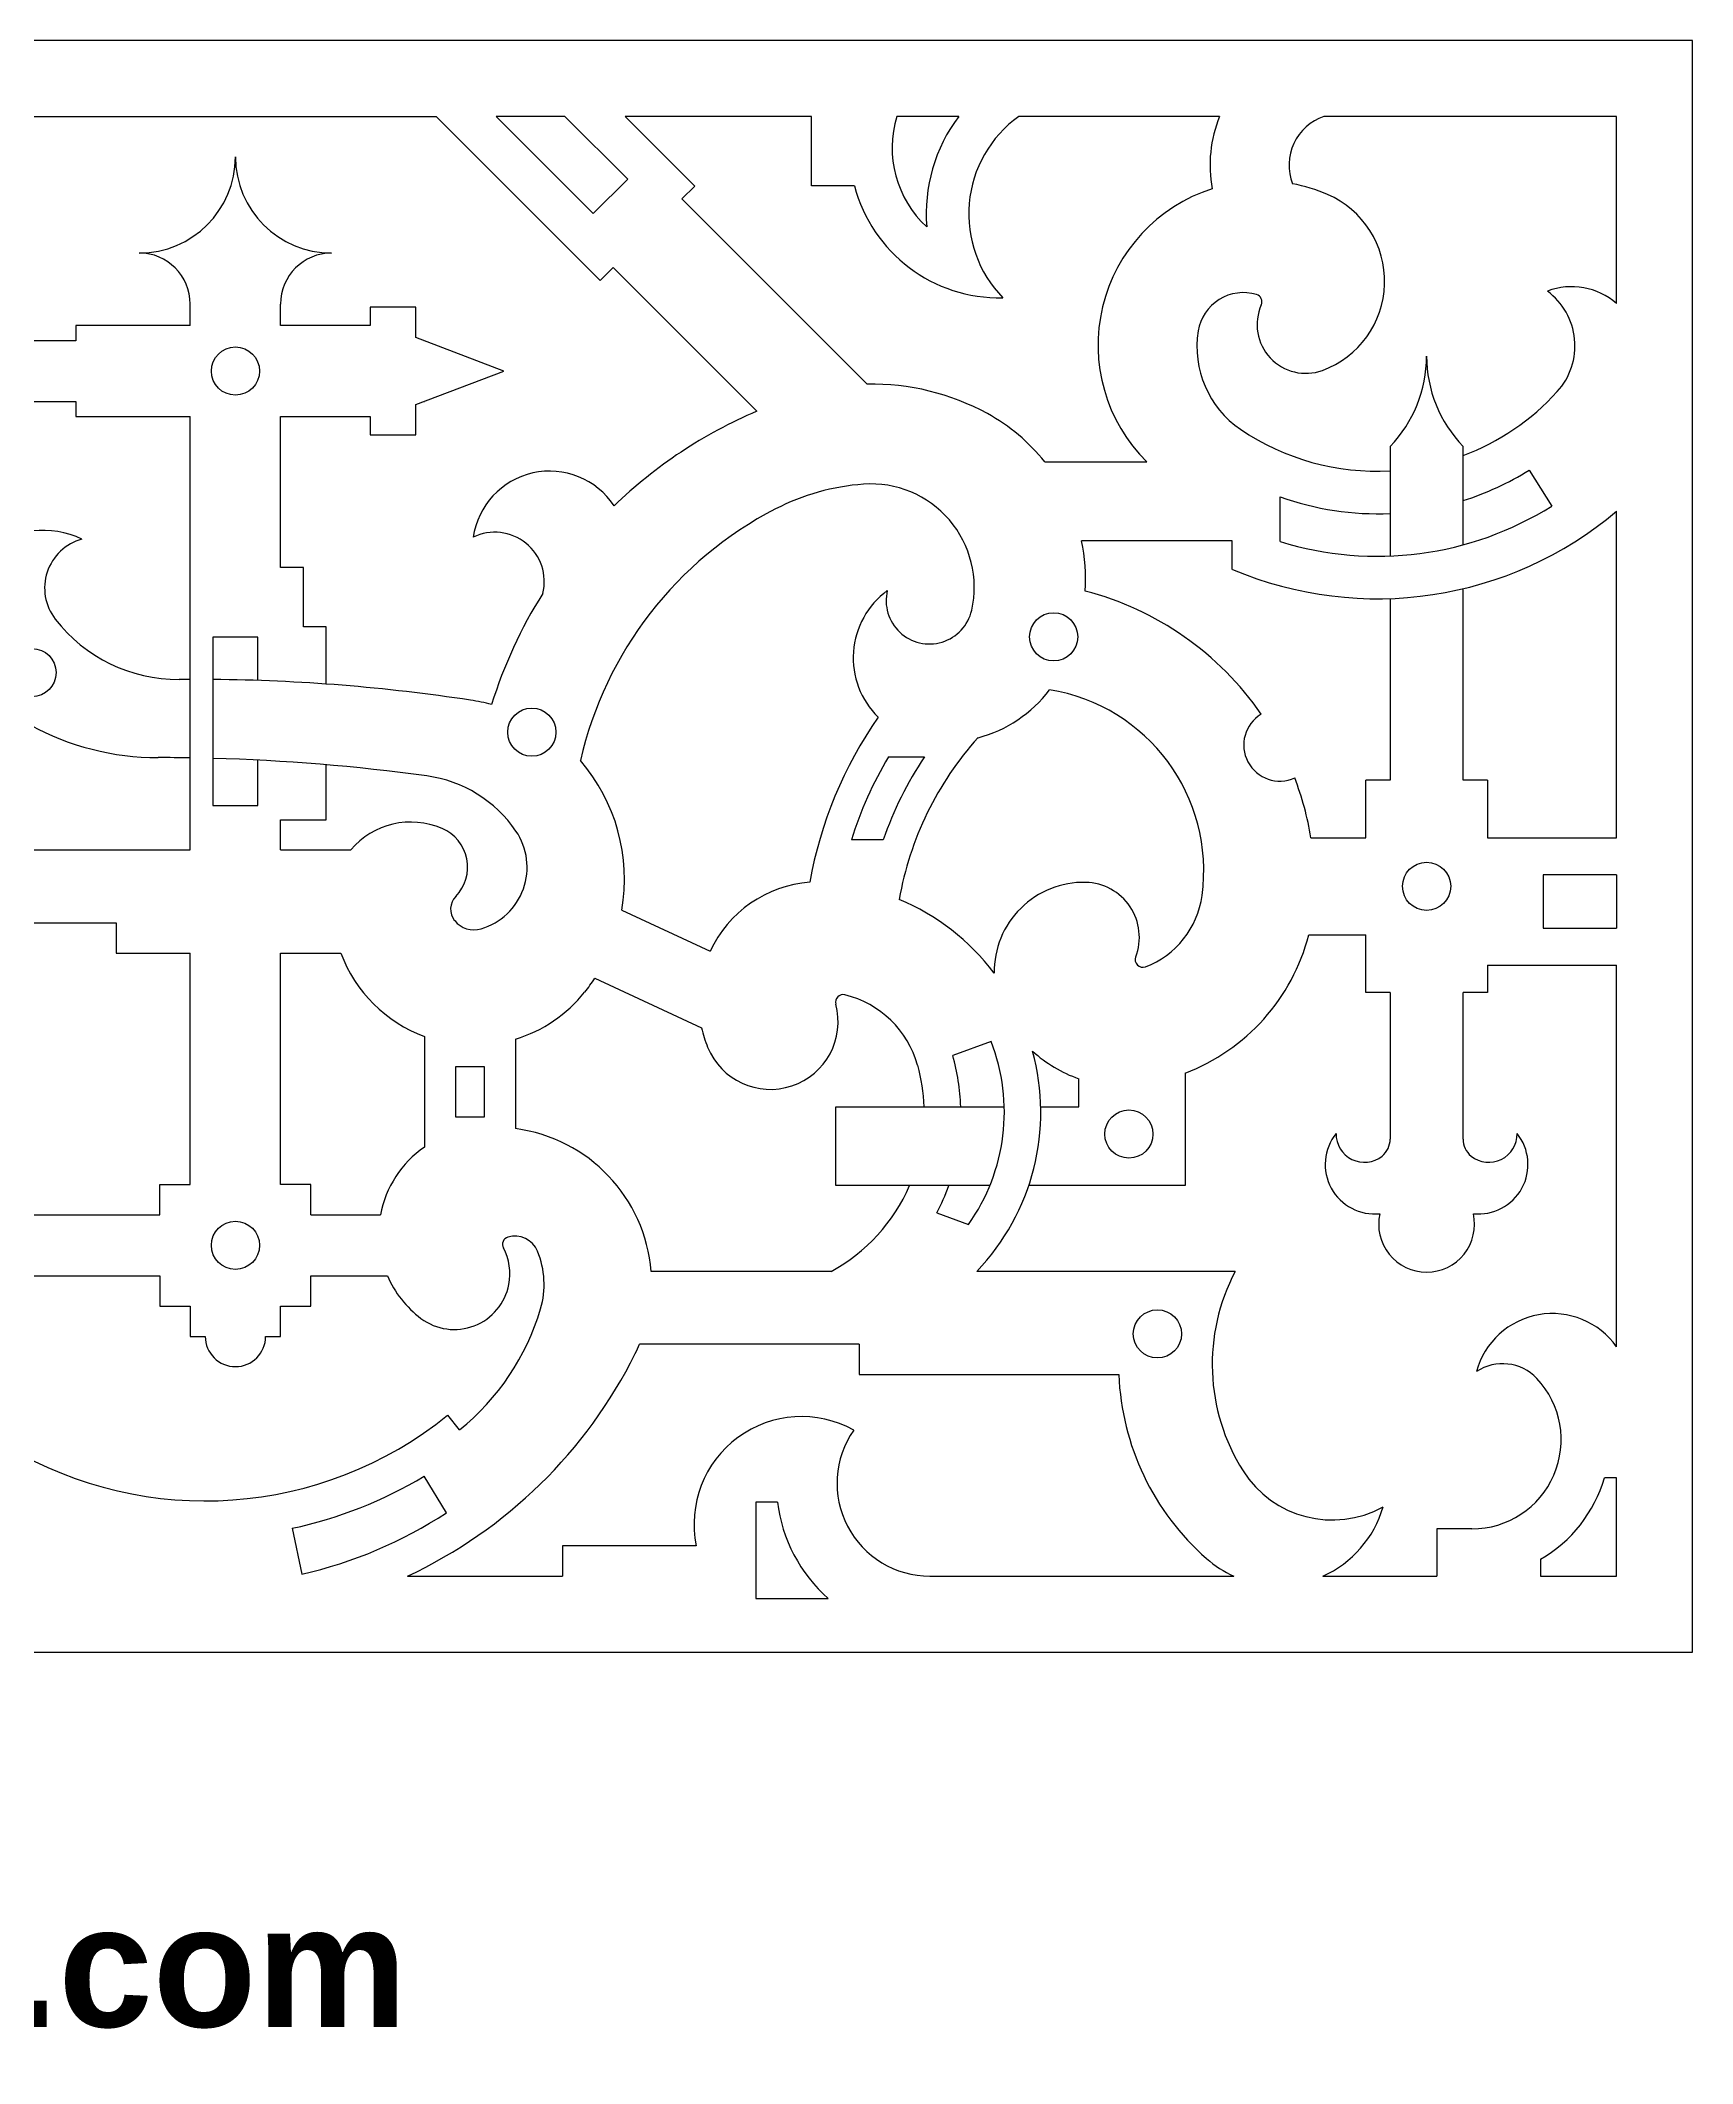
# Model space of a CAD drawing. Header units: millimetres. Extents: x 0 to 149, y -14 to 230.
# Drawn here: x 94.4 to 148.8, y -13.6 to 53.1 of the extents above; entities that cross this region are included whole.
import ezdxf

# ---------------------------------------------------------------- set-up
doc = ezdxf.new("R2010")
doc.units = ezdxf.units.MM
doc.header["$MEASUREMENT"] = 0
doc.layers.add('Layer 03', color=5, linetype='Continuous')

msp = doc.modelspace()

# ---------------------------------------------------------------- linework, layer by layer
at = {"layer": 'Layer 03'}
for p, q in [((86.852, 50.569), (107.419, 50.569)), ((107.419, 50.569), (112.824, 45.164)), ((109.399, 50.569), (112.594, 47.374)), ((111.661, 50.569), (109.399, 50.569)), ((113.725, 48.505), (111.661, 50.569)), ((113.641, 50.569), (115.935, 48.275)), ((119.777, 50.569), (113.641, 50.569)), ((124.624, 50.569), (122.59, 50.569)), ((133.212, 50.569), (126.599, 50.569)), ((112.594, 47.374), (113.725, 48.505)), ((115.935, 48.275), (115.511, 47.851)), ((115.511, 47.851), (121.613, 41.748)), ((112.824, 45.164), (113.248, 45.588)), ((113.248, 45.588), (117.978, 40.858)), ((99.32, 43.683), (99.32, 44.389)), ((102.297, 43.683), (102.297, 44.389)), ((95.549, 43.183), (90.567, 43.183)), ((107.033, 43.183), (107.015, 43.183)), ((91.256, 41.183), (95.549, 41.183)), ((99.32, 26.415), (99.32, 40.683)), ((102.297, 35.711), (102.297, 40.683)), ((107.015, 41.183), (107.033, 41.183)), ((138.832, 39.703), (138.832, 36.093)), ((141.232, 36.46), (141.232, 39.703)), ((127.459, 39.19), (130.818, 39.19)), ((143.41, 38.924), (144.154, 37.738)), ((135.212, 36.566), (135.212, 38.042)), ((146.289, 26.815), (146.289, 37.568)), ((133.635, 36.59), (128.673, 36.59)), ((133.635, 35.653), (133.635, 36.59)), ((138.832, 34.692), (138.832, 28.713)), ((141.232, 28.713), (141.232, 35.016)), ((103.797, 31.875), (103.797, 33.762)), ((122.315, 29.475), (123.499, 29.475)), ((138.032, 26.815), (138.032, 28.713)), ((138.832, 28.713), (138.032, 28.713)), ((142.032, 28.713), (141.232, 28.713)), ((142.032, 28.713), (142.032, 26.815)), ((102.297, 26.415), (102.297, 27.4)), ((122.142, 26.744), (121.09, 26.744)), ((136.224, 26.815), (138.032, 26.815)), ((142.032, 26.815), (146.289, 26.815)), ((92.692, 26.415), (99.32, 26.415)), ((102.297, 26.415), (104.604, 26.415)), ((143.868, 25.596), (143.868, 23.834)), ((146.289, 25.596), (143.868, 25.596)), ((146.289, 25.596), (146.289, 23.834)), ((92.692, 24.015), (96.879, 24.015)), ((113.531, 24.431), (116.438, 23.076)), ((136.15, 23.615), (138.032, 23.615)), ((138.032, 21.717), (138.032, 23.615)), ((143.868, 23.834), (146.289, 23.834)), ((99.32, 15.393), (99.32, 23.015)), ((102.297, 23.015), (104.279, 23.015)), ((102.297, 15.393), (102.297, 23.015)), ((112.648, 22.195), (116.16, 20.557)), ((142.032, 22.615), (146.289, 22.615)), ((142.032, 22.615), (142.032, 21.717)), ((146.289, 10.05), (146.289, 22.615)), ((138.832, 21.717), (138.032, 21.717)), ((138.832, 21.717), (138.832, 16.889)), ((141.232, 16.889), (141.232, 21.717)), ((142.032, 21.717), (141.232, 21.717)), ((107.033, 20.269), (107.033, 16.629)), ((110.033, 20.183), (110.033, 17.235)), ((125.69, 20.107), (124.429, 19.648)), ((128.581, 17.958), (128.581, 18.88)), ((132.081, 19.064), (132.081, 15.358)), ((120.583, 15.358), (120.583, 17.958)), ((120.583, 17.958), (126.125, 17.958)), ((127.326, 17.958), (128.581, 17.958)), ((98.32, 14.393), (98.32, 15.393)), ((98.32, 15.393), (99.32, 15.393)), ((103.297, 15.393), (102.297, 15.393)), ((103.297, 14.393), (103.297, 15.393)), ((125.65, 15.358), (120.583, 15.358)), ((132.081, 15.358), (126.931, 15.358)), ((93.933, 14.393), (98.32, 14.393)), ((103.297, 14.393), (105.586, 14.393)), ((123.907, 14.46), (124.947, 14.081)), ((93.713, 12.393), (98.32, 12.393)), ((103.297, 12.393), (105.812, 12.393)), ((120.428, 12.535), (114.497, 12.535)), ((133.728, 12.535), (125.222, 12.535)), ((99.32, 10.393), (99.813, 10.393)), ((101.804, 10.393), (102.297, 10.393)), ((121.344, 10.135), (114.115, 10.135)), ((108.19, 7.315), (107.798, 7.8)), ((107.757, 4.584), (107.023, 5.793)), ((146.289, 5.741), (145.885, 5.741)), ((102.674, 4.076), (102.993, 2.564)), ((115.984, 3.5), (111.582, 3.5)), ((111.582, 3.5), (111.582, 2.5)), ((143.777, 3.055), (143.777, 2.5)), ((106.475, 2.5), (111.582, 2.5)), ((123.675, 2.5), (133.69, 2.5)), ((136.615, 2.5), (140.374, 2.5))]:
    msp.add_line(p, q, dxfattribs=at)
for points in [[(0, 0), (148.789, 0), (148.789, 53.069), (0, 53.069), (0, 0)], [(121.194, 48.281), (119.777, 48.281), (119.777, 50.569)], [(146.289, 44.406), (146.289, 50.569), (136.648, 50.569)], [(109.647, 42.183), (106.751, 43.283), (106.751, 44.283), (105.251, 44.283), (105.251, 43.683), (102.297, 43.683)], [(99.32, 43.683), (95.549, 43.683), (95.549, 43.183)], [(102.297, 40.683), (105.251, 40.683), (105.251, 40.083), (106.751, 40.083), (106.751, 41.083), (109.647, 42.183)], [(95.549, 41.183), (95.549, 40.683), (99.32, 40.683)], [(103.797, 33.762), (103.047, 33.762), (103.047, 35.711), (102.297, 35.711)], [(101.552, 31.995), (101.552, 33.424), (100.065, 33.424), (100.065, 27.874), (101.552, 27.874), (101.552, 29.37)], [(102.297, 27.4), (103.797, 27.4), (103.797, 29.218)], [(96.879, 24.015), (96.879, 23.015), (99.32, 23.015)], [(108.057, 17.625), (109.009, 17.625), (109.009, 19.273), (108.057, 19.273), (108.057, 17.625)], [(98.32, 12.393), (98.32, 11.393), (99.32, 11.393), (99.32, 10.393)], [(102.297, 10.393), (102.297, 11.393), (103.297, 11.393), (103.297, 12.393)], [(121.344, 10.135), (121.344, 9.135), (129.897, 9.135)], [(143.777, 2.5), (146.289, 2.5), (146.289, 5.741)], [(118.656, 4.94), (117.947, 4.94), (117.947, 1.765), (120.33, 1.765)], [(141.524, 4.056), (140.374, 4.056), (140.374, 2.5)]]:
    msp.add_lwpolyline(points, dxfattribs=at)
for centre in [(100.809, 42.183), (127.752, 33.43), (94.11, 32.252), (110.569, 30.291), (140.032, 25.215), (130.229, 17.057), (100.809, 13.393), (131.168, 10.476)]:
    msp.add_circle(centre, 0.793, dxfattribs=at)
for centre, radius, start, end in [((125.968, 49.529), 3.535, 162.88055, 227.30002), ((128.914, 47.357), 5.359, 143.17453, 184.55662), ((128.914, 47.357), 3.959, 125.77529, 224.22471), ((137.201, 48.961), 4.3, 158.04158, 190.39765), ((137.201, 48.961), 1.7, 108.96757, 201.03243), ((97.64, 49.237), 3.169, 270, 359.99998), ((103.977, 49.237), 3.169, 180, 270), ((125.968, 49.529), 4.935, 194.64256, 271.2553), ((134.621, 43.035), 5.408, 107.76275, 225.31884), ((134.621, 43.035), 5.408, 66.56152, 79.42013), ((135.531, 45.135), 3.119, 290.05717, 66.56152), ((97.64, 44.389), 1.68, 0, 90), ((103.977, 44.389), 1.68, 90, 180), ((133.998, 43.26), 1.505, 73.17451, 170.74386), ((134.361, 44.462), 0.25, 336.00903, 73.17451), ((144.806, 42.704), 2.257, 48.92973, 110.69368), ((142.677, 43.013), 2.241, 317.6824, 53.5452), ((136.052, 43.709), 1.601, 156.00903, 290.05717), ((135.744, 42.976), 3.275, 170.74386, 235.8866), ((135.76, 42.672), 4.272, 315.98071, 0), ((144.304, 42.672), 4.272, 180, 224.01929), ((121.782, 33.855), 7.895, 61.31012, 91.22505), ((138.405, 46.903), 8.019, 290.64833, 317.6824), ((124.042, 26.595), 15.499, 113.03109, 133.9986), ((122.591, 35.333), 6.211, 38.39277, 61.31012), ((138.405, 46.903), 8.019, 235.8866, 273.05666), ((111.154, 36.348), 2.54, 33.35144, 171.83764), ((138.405, 46.903), 9.419, 287.4705, 302.10003), ((122.03, 30.975), 7.501, 94.12387, 117.26957), ((121.735, 35.063), 3.403, 347.16235, 94.12387), ((138.405, 46.903), 9.419, 250.18263, 272.60197), ((124.289, 26.593), 12.431, 117.26957, 167.17079), ((138.405, 46.903), 12.219, 247.02446, 310.18481), ((138.405, 46.903), 10.819, 252.83341, 302.10003), ((94.458, 33.914), 3.025, 64.59484, 127.49583), ((96.198, 35.035), 1.672, 105.35022, 217.734), ((109.355, 35.252), 1.623, 345.92719, 116.13333), ((122.591, 35.333), 6.211, 356.35181, 11.67857), ((124.042, 26.595), 15.499, 147.78548, 162.71771), ((123.899, 32.74), 2.746, 126.28189, 225.43022), ((123.662, 34.624), 1.427, 166.59493, 347.16235), ((126.268, 25.166), 10.092, 34.50929, 75.53621), ((98.917, 37.139), 5.109, 217.734, 270.45465), ((99.441, -28.892), 60.923, 90.11379, 90.45465), ((99.441, -28.892), 60.923, 81.39745, 89.41286), ((107.663, 25.456), 5.957, 74.61805, 81.39745), ((124.171, 34.285), 4.315, 284.63458, 322.95777), ((126.656, 25.725), 6.038, 352.2336, 80.86302), ((133.186, 22.958), 13.675, 145.08909, 169.93334), ((135.198, 29.867), 1.187, 121.13808, 294.39564), ((98.261, 38.232), 8.779, 241.3157, 270), ((133.186, 22.958), 10.675, 137.93086, 170.15773), ((98.261, -35.925), 65.378, 89.07229, 90), ((98.261, -35.925), 65.378, 82.22085, 88.41897), ((107.663, 25.456), 5.957, 350.09641, 40.85901), ((133.186, 22.958), 12.675, 149.05563, 162.6189), ((133.186, 22.958), 11.675, 146.06521, 161.07606), ((106.535, 24.641), 4.249, 34.26975, 82.22085), ((126.268, 25.166), 10.092, 9.40585, 21.02442), ((106.587, 24.727), 2.604, 66.73106, 139.5925), ((107.069, 25.847), 1.385, 315.86172, 66.73106), ((108.299, 25.843), 2.115, 286.478, 34.26975), ((120.021, 21.406), 3.954, 94.35426, 155.01397), ((128.743, 22.395), 2.95, 88.76802, 180.72057), ((128.767, 23.539), 1.806, 338.91709, 88.76802), ((108.495, 24.464), 0.602, 135.86172, 219.12868), ((119.739, 17.782), 7.589, 37.08769, 67.29779), ((129.738, 25.304), 2.928, 290.72555, 352.2336), ((108.666, 24.603), 0.822, 219.12778, 286.478), ((129.724, 25.265), 6.634, 290.804, 345.59402), ((108.66, 24.656), 4.678, 200.53011, 249.64515), ((130.685, 22.8), 0.25, 158.91709, 290.72555), ((107.663, 25.456), 5.957, 321.25457, 326.81054), ((108.66, 24.656), 4.678, 287.06364, 321.25457), ((118.424, 20.758), 2.229, 202.07197, 14.98647), ((120.819, 21.399), 0.25, 76.03107, 194.98647), ((120.077, 18.418), 3.322, 15.78869, 76.03107), ((120.021, 21.406), 3.954, 192.39265, 202.07197), ((119.739, 17.782), 6.389, 324.60523, 21.3445), ((117.592, 17.715), 5.905, 2.36269, 15.78869), ((117.592, 17.715), 7.105, 1.96347, 15.78869), ((119.739, 17.782), 7.589, 316.26655, 15.34681), ((129.983, 22.958), 4.312, 227.27536, 251.02202), ((109.358, 12.124), 5.156, 4.57812, 82.47972), ((138.322, 16.055), 1.629, 141.20983, 276.02059), ((137.983, 17.058), 0.931, 178.92838, 308.84912), ((138.119, 16.889), 0.713, 308.85045, 0), ((141.945, 16.889), 0.713, 180, 231.14955), ((142.082, 17.058), 0.931, 231.15088, 1.07162), ((141.742, 16.055), 1.629, 263.97941, 38.79017), ((109.004, 13.767), 3.475, 124.565, 169.61273), ((117.592, 17.715), 5.905, 298.70334, 336.47976), ((117.592, 17.715), 7.105, 332.73148, 340.62969), ((140.032, 14.087), 1.578, 167.26395, 270), ((140.032, 14.087), 1.578, 270, 12.73605), ((109.852, 13.425), 0.25, 106.42427, 207.97773), ((110.01, 12.889), 0.809, 22.4294, 106.42427), ((108.016, 12.45), 1.829, 349.13258, 27.97773), ((108.122, 12.11), 2.851, 343.53974, 22.4294), ((109.004, 13.767), 3.475, 203.27616, 233.11604), ((108.016, 12.45), 1.829, 233.11604, 349.13258), ((139.538, 9.478), 6.566, 152.24336, 212.29434), ((103.126, 13.586), 8.06, 308.91876, 343.53974), ((144.172, 8.553), 2.593, 35.28488, 164.71512), ((100.809, 10.393), 0.995, 180, 0), ((109.358, 12.124), 5.156, 333.56772, 337.31534), ((99.72, 16.915), 15.919, 295.10614, 333.56772), ((142.531, 7.939), 1.556, 43.20483, 123.55938), ((138.393, 9.471), 8.503, 182.26334, 228.74469), ((141.524, 6.994), 2.938, 270, 43.20483), ((99.807, 17.696), 12.719, 239.31692, 308.91876), ((119.446, 4.217), 3.535, 60.86499, 191.69324), ((123.675, 5.557), 3.057, 145.12556, 270), ((99.807, 17.696), 13.919, 281.88664, 301.225), ((136.927, 7.827), 3.477, 212.29434, 298.74905), ((141.524, 6.994), 4.538, 299.77575, 343.98228), ((123.675, 5.557), 5.057, 187.00093, 228.574), ((135.152, 5.776), 3.588, 294.0555, 343.86006), ((99.72, 16.915), 14.719, 282.84497, 303.09229), ((135.152, 5.776), 3.588, 228.74469, 245.9445)]:
    msp.add_arc(centre, radius, start, end, dxfattribs=at)

# ---------------------------------------------------------------- texts
at = {"insert": (36.289, -8.344), "char_height": 0.2, "width": 97.82349, "attachment_point": 1}
msp.add_mtext('{\\fArial|b1|i0|c0|p0;\\C5;\\H20x;www.craftsmanspace.com}', dxfattribs=at)

doc.saveas('drawing.dxf')
